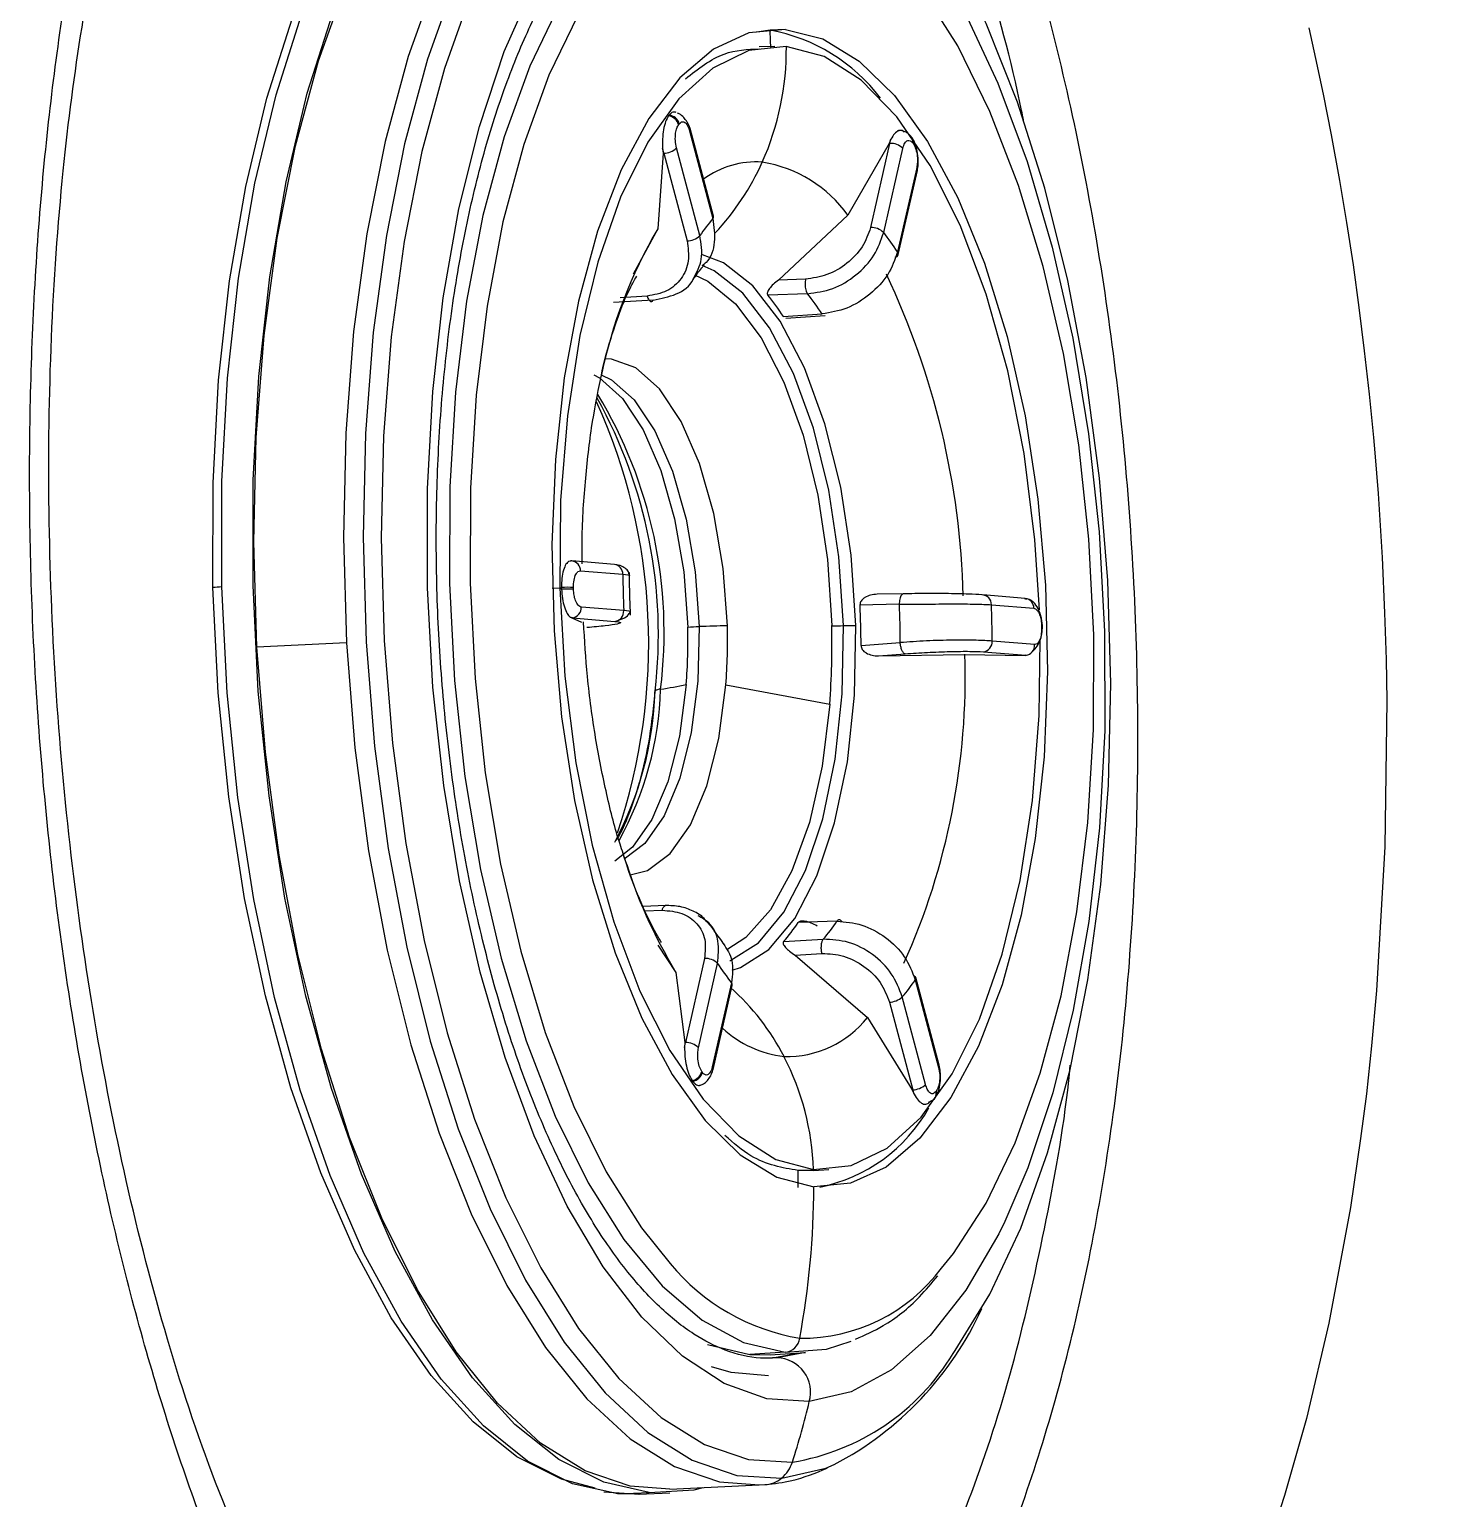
# Model space of a CAD drawing. Extents: x 525 to 609, y 649 to 778.
# Drawn here: x 536.608 to 538.212, y 692.504 to 694.178 of the extents above; entities that cross this region are included whole.
import ezdxf

# ---------------------------------------------------------------- set-up
doc = ezdxf.new("R2010")
doc.units = 0
doc.header["$MEASUREMENT"] = 0
doc.layers.add('1', color=4, linetype='Continuous')

# ---------------------------------------------------------------- blocks, each defined once
blk = doc.blocks.new('JETSETTER')
at = {"layer": '1', "color": 3, "linetype": 'Continuous', "lineweight": 25}
for p, q in [((12.3244, 25.053), (12.3089, 25.0506)), ((12.3422, 25.0538), (12.3244, 25.053)), ((12.3298, 25.0345), (12.312, 25.034)), ((12.2088, 24.9552), (12.2095, 24.9562)), ((12.2203, 24.9454), (12.221, 24.9463)), ((12.2327, 24.9382), (12.2592, 24.8383)), ((12.26, 24.8408), (12.2334, 24.9407)), ((12.202, 24.9184), (12.2025, 24.9127)), ((12.2032, 24.9128), (12.202, 24.9184)), ((12.2444, 24.8189), (12.2179, 24.9188)), ((12.46, 24.9239), (12.4132, 24.842)), ((12.4607, 24.9239), (12.439, 24.828)), ((12.4539, 24.8222), (12.4757, 24.9182)), ((12.4621, 24.9287), (12.46, 24.9239)), ((12.46, 24.9239), (12.4607, 24.9239)), ((12.4607, 24.9239), (12.4621, 24.9287)), ((12.4859, 24.9308), (12.4853, 24.9315)), ((12.4866, 24.9297), (12.4859, 24.9308)), ((12.487, 24.9244), (12.4877, 24.9233)), ((12.2025, 24.9127), (12.1965, 24.8267)), ((12.2025, 24.9127), (12.2032, 24.9128)), ((12.2032, 24.9128), (12.2298, 24.8129)), ((12.4915, 24.8962), (12.4697, 24.8003)), ((12.4705, 24.7972), (12.4923, 24.8931)), ((12.4132, 24.842), (12.3342, 24.7681)), ((12.1965, 24.8267), (12.1684, 24.7749)), ((12.3649, 24.7692), (12.3342, 24.7681)), ((12.1844, 24.7499), (12.1538, 24.748)), ((12.3671, 24.7526), (12.3219, 24.751)), ((12.1913, 24.7453), (12.1462, 24.7425)), ((12.3395, 24.7266), (12.3838, 24.7295)), ((12.3424, 24.7247), (12.3872, 24.7276)), ((12.0951, 24.4477), (12.0977, 24.4481)), ((12.0977, 24.4481), (12.097, 24.448)), ((12.0986, 24.448), (12.0977, 24.4481)), ((12.147, 24.444), (12.0986, 24.448)), ((12.1083, 24.4368), (12.1567, 24.4328)), ((12.0849, 24.4169), (12.0763, 24.4165)), ((12.0868, 24.4158), (12.0867, 24.4178)), ((12.1005, 24.4158), (12.1004, 24.4178)), ((12.4717, 24.3986), (12.4269, 24.3977)), ((12.4767, 24.4106), (12.4463, 24.41)), ((12.6152, 24.4054), (12.5669, 24.4094)), ((12.5766, 24.3981), (12.6249, 24.3941)), ((12.6143, 24.4054), (12.6168, 24.4046)), ((12.0966, 24.3839), (12.0985, 24.3831)), ((12.0992, 24.3831), (12.0966, 24.3839)), ((12.0985, 24.3831), (12.1095, 24.3783)), ((12.0985, 24.3831), (12.0992, 24.3831)), ((12.0992, 24.3831), (12.1476, 24.3791)), ((12.1577, 24.3914), (12.1094, 24.3954)), ((12.6338, 24.3738), (12.6339, 24.3718)), ((12.635, 24.3715), (12.635, 24.3736)), ((11.8417, 24.3547), (11.7397, 24.3498)), ((12.4281, 24.3516), (12.4728, 24.355)), ((12.626, 24.3528), (12.5776, 24.3568)), ((12.4481, 24.3399), (12.4784, 24.3422)), ((12.4481, 24.3399), (12.5463, 24.3416)), ((12.5463, 24.3416), (12.6151, 24.3404)), ((12.5675, 24.3445), (12.6158, 24.3405)), ((12.6151, 24.3404), (12.6184, 24.3409)), ((12.6158, 24.3405), (12.6151, 24.3404)), ((12.2741, 24.3067), (12.3924, 24.2848)), ((12.2057, 24.0552), (12.1798, 24.0544)), ((12.182, 24.0493), (12.2015, 24.0499)), ((12.2587, 24.0294), (12.253, 24.036)), ((12.4006, 24.0374), (12.3563, 24.0359)), ((12.3398, 24.0142), (12.385, 24.0169)), ((12.1965, 24.0103), (12.2172, 23.9791)), ((12.2497, 23.995), (12.2279, 23.8991)), ((12.3529, 23.9989), (12.3836, 24.0007)), ((12.3529, 23.9989), (12.4355, 23.9278)), ((12.2172, 23.9791), (12.2272, 23.8991)), ((12.2428, 23.8933), (12.2646, 23.9893)), ((12.2804, 23.9673), (12.2586, 23.8714)), ((12.2595, 23.8683), (12.2813, 23.9642)), ((12.4899, 23.9707), (12.5164, 23.8708)), ((12.5172, 23.8733), (12.4906, 23.9732)), ((12.4604, 23.9452), (12.487, 23.8453)), ((12.5016, 23.8513), (12.4751, 23.9513)), ((12.4355, 23.9278), (12.4863, 23.8453)), ((12.2272, 23.8991), (12.227, 23.8937)), ((12.227, 23.8937), (12.2279, 23.8991)), ((12.2279, 23.8991), (12.2272, 23.8991)), ((12.2473, 23.8652), (12.2466, 23.8662)), ((12.2364, 23.8549), (12.2356, 23.856)), ((12.4863, 23.8453), (12.4886, 23.8403)), ((12.487, 23.8453), (12.4863, 23.8453)), ((12.4886, 23.8403), (12.487, 23.8453)), ((12.514, 23.8442), (12.5133, 23.8432)), ((12.512, 23.8355), (12.5127, 23.8365)), ((12.3738, 23.7532), (12.3564, 23.7534)), ((12.3738, 23.7532), (12.3914, 23.7544)), ((12.253, 23.5551), (12.3015, 23.5435)), ((12.3416, 23.5462), (12.3015, 23.5435)), ((12.3015, 23.5435), (12.3246, 23.5434)), ((12.3246, 23.5434), (12.3647, 23.5461)), ((12.3648, 23.5461), (12.3324, 23.5399)), ((12.3324, 23.5399), (12.3271, 23.5396)), ((12.3324, 23.5399), (12.3272, 23.5397)), ((12.2101, 23.3901), (12.3121, 23.395)), ((12.3121, 23.395), (12.3184, 23.3954)), ((12.1349, 23.3873), (12.1758, 23.3845)), ((12.151, 23.3848), (12.1866, 23.3865)), ((12.1747, 23.3844), (12.151, 23.3848)), ((12.1747, 23.3844), (12.2103, 23.3861))]:
    blk.add_line(p, q, dxfattribs=at)
at = {"layer": '1', "color": 3, "linetype": 'Continuous', "lineweight": 25, "flags": 128}
for points in [[(12.9382, 25.0557), (12.9461, 25.0206), (12.9547, 24.98), (12.9639, 24.9338), (12.9734, 24.8817), (12.9814, 24.8337), (12.9888, 24.7854), (12.9955, 24.7367), (13.0016, 24.6876), (13.0071, 24.6382), (13.012, 24.5886), (13.0135, 24.5714), (13.0172, 24.5248), (13.0218, 24.4519), (13.0247, 24.3888), (13.0263, 24.3357), (13.0271, 24.289), (13.0251, 24.1223), (13.0156, 23.9585), (13.0099, 23.8953), (13.0039, 23.8409), (12.9974, 23.7898), (12.9858, 23.711), (12.9613, 23.5793), (12.9356, 23.4706), (12.9108, 23.383), (12.8918, 23.3243)], [(12.21, 25.3844), (12.1595, 25.3729), (12.1105, 25.3471), (12.0637, 25.3073), (12.0199, 25.2541), (11.9796, 25.1884), (11.9435, 25.111), (11.912, 25.0231), (11.8857, 24.9259), (11.8649, 24.8209), (11.8499, 24.7097), (11.841, 24.5938), (11.8382, 24.4749), (11.8417, 24.3547)], [(11.6896, 24.4176), (11.6897, 24.537), (11.6961, 24.6542), (11.7086, 24.7674), (11.727, 24.8749), (11.751, 24.9753), (11.7803, 25.0671), (11.8145, 25.1489), (11.853, 25.2195), (11.8954, 25.2779), (11.9409, 25.3232), (11.989, 25.3548), (12.0389, 25.3723), (12.0396, 25.3724)], [(11.6997, 24.4184), (11.6999, 24.5385), (11.7063, 24.6564), (11.7188, 24.7702), (11.7373, 24.8784), (11.7615, 24.9794), (11.7909, 25.0717), (11.8253, 25.1539), (11.8641, 25.2249), (11.9067, 25.2836), (11.9525, 25.3293), (12.0009, 25.3611), (12.0511, 25.3786), (12.0786, 25.382)], [(12.1866, 23.3865), (12.1349, 23.398), (12.0837, 23.4239), (12.0336, 23.4639), (11.9854, 23.5172), (11.9397, 23.5832), (11.8973, 23.6609), (11.8588, 23.7492), (11.8247, 23.8467), (11.7955, 23.9521), (11.7716, 24.0638), (11.7535, 24.1802), (11.7413, 24.2996), (11.7353, 24.4202), (11.7355, 24.5402), (11.7419, 24.6581), (11.7544, 24.7719), (11.7729, 24.8801), (11.797, 24.9811), (11.8265, 25.0734)], [(11.7397, 24.3498), (11.7362, 24.47), (11.739, 24.5889), (11.7479, 24.7048), (11.7629, 24.816), (11.7837, 24.921), (11.81, 25.0181), (11.8415, 25.1061), (11.8776, 25.1835), (11.9179, 25.2492), (11.9618, 25.3024), (12.0085, 25.3422), (12.0575, 25.368), (12.1081, 25.3795)], [(11.9653, 25.1072), (11.934, 25.0198), (11.9079, 24.9233), (11.8872, 24.819), (11.8723, 24.7085), (11.8635, 24.5934), (11.8607, 24.4753), (11.8641, 24.3559), (11.8737, 24.2371), (11.8892, 24.1205), (11.9105, 24.0079), (11.9372, 23.9008), (11.969, 23.8009), (12.0054, 23.7096), (12.0458, 23.6282), (12.0897, 23.5579), (12.1365, 23.4998), (12.1853, 23.4547), (12.2357, 23.4232), (12.2867, 23.4059), (12.3377, 23.4029)], [(11.984, 25.0951), (11.9533, 25.0093), (11.9276, 24.9145), (11.9073, 24.8121), (11.8927, 24.7035), (11.884, 24.5904), (11.8813, 24.4744), (11.8847, 24.3572), (11.8941, 24.2404), (11.9093, 24.1259), (11.9302, 24.0153), (11.9565, 23.9101), (11.9877, 23.812), (12.0234, 23.7223), (12.0631, 23.6423), (12.1063, 23.5733), (12.1522, 23.5162), (12.2002, 23.4719), (12.2496, 23.441), (12.2998, 23.424), (12.3498, 23.421)], [(12.3691, 23.49), (12.3206, 23.4932), (12.2722, 23.5105), (12.2245, 23.5417), (12.1783, 23.5863), (12.1343, 23.6437), (12.0933, 23.7128), (12.0558, 23.7927), (12.0225, 23.882), (11.9939, 23.9794), (11.9704, 24.0833), (11.9525, 24.1921), (11.9403, 24.3041), (11.9341, 24.4174), (11.9341, 24.5304), (11.9401, 24.6411), (11.952, 24.748), (11.9698, 24.8492), (11.9932, 24.9433), (12.0216, 25.0286), (12.0548, 25.104)], [(12.5331, 23.5449), (12.5354, 23.5481), (12.5747, 23.6123), (12.61, 23.6878), (12.6407, 23.7736), (12.6664, 23.8684), (12.6867, 23.9708), (12.7013, 24.0794), (12.71, 24.1925), (12.7127, 24.3085), (12.7093, 24.4258), (12.6999, 24.5425), (12.6847, 24.657), (12.6638, 24.7677), (12.6375, 24.8728), (12.6063, 24.971), (12.5706, 25.0607), (12.5309, 25.1406), (12.4877, 25.2096), (12.4559, 25.2509)], [(12.2258, 25.2267), (12.2074, 25.2178), (12.1635, 25.1859), (12.1222, 25.1404), (12.0843, 25.0822), (12.0505, 25.0121), (12.0213, 24.9315), (11.9972, 24.8416), (11.9787, 24.744), (11.9661, 24.6405), (11.9595, 24.5326), (11.9591, 24.4224), (11.9648, 24.3117), (11.9767, 24.2024), (11.9945, 24.0963), (12.0179, 23.9953), (12.0464, 23.901), (12.0796, 23.8152), (12.117, 23.7393), (12.1579, 23.6746), (12.2015, 23.6221), (12.2472, 23.5828), (12.2942, 23.5574), (12.3416, 23.5462)], [(12.5197, 23.6422), (12.5333, 23.6589), (12.5705, 23.7161), (12.6037, 23.7849), (12.6323, 23.8641), (12.656, 23.9524), (12.6741, 24.0482), (12.6866, 24.1499), (12.6931, 24.2558), (12.6935, 24.364), (12.6878, 24.4728), (12.6761, 24.5802), (12.6587, 24.6843), (12.6357, 24.7835), (12.6077, 24.8761), (12.575, 24.9603), (12.5383, 25.0349), (12.4982, 25.0985), (12.4553, 25.15), (12.4235, 25.1789)], [(12.1224, 25.0987), (12.1056, 25.0706), (12.0724, 25.0018), (12.0437, 24.9226), (12.0201, 24.8344), (12.0019, 24.7385), (11.9894, 24.6368), (11.983, 24.5309), (11.9826, 24.4227), (11.9882, 24.314), (11.9999, 24.2066), (12.0174, 24.1024), (12.0403, 24.0032), (12.0683, 23.9107), (12.101, 23.8264), (12.1377, 23.7518), (12.1778, 23.6882), (12.2106, 23.6474)], [(12.534, 25.0954), (12.5466, 25.0723), (12.5841, 24.9924), (12.6174, 24.9031), (12.646, 24.8057), (12.6694, 24.7018), (12.6874, 24.593), (12.6996, 24.4811), (12.7057, 24.3677), (12.7058, 24.2548), (12.6998, 24.144), (12.6878, 24.0371), (12.67, 23.9359), (12.6467, 23.8419), (12.6183, 23.7565), (12.592, 23.6952)], [(12.3422, 25.0538), (12.3004, 25.0499), (12.2598, 25.0314), (12.2215, 24.9986), (12.1862, 24.9523), (12.1547, 24.8936), (12.1278, 24.8237), (12.106, 24.7442), (12.0899, 24.6569), (12.0798, 24.5638), (12.0759, 24.4668), (12.0783, 24.3683), (12.0869, 24.2703), (12.1016, 24.1751), (12.1221, 24.0848), (12.1478, 24.0014), (12.1782, 23.9268), (12.2127, 23.8626), (12.2504, 23.8103), (12.2905, 23.7711), (12.3321, 23.7457), (12.3743, 23.7349)], [(12.3422, 25.0538), (12.3844, 25.043), (12.4261, 25.0177), (12.4662, 24.9784), (12.5039, 24.9261), (12.5383, 24.8619), (12.5688, 24.7873), (12.5945, 24.7039), (12.615, 24.6136), (12.6297, 24.5184), (12.6383, 24.4204), (12.6407, 24.3219), (12.6368, 24.2249), (12.6267, 24.1318), (12.6106, 24.0445), (12.5888, 23.965), (12.5619, 23.8951), (12.5304, 23.8364), (12.4951, 23.7901), (12.4568, 23.7573), (12.4162, 23.7388), (12.3743, 23.7349)], [(12.3429, 25.0342), (12.3003, 25.0298), (12.2591, 25.0098), (12.2204, 24.9747), (12.1851, 24.9252), (12.154, 24.8627), (12.128, 24.7887), (12.1076, 24.7049), (12.0935, 24.6135), (12.0858, 24.5168), (12.0849, 24.4169)], [(12.6315, 24.3925), (12.6263, 24.4721), (12.6139, 24.5706), (12.5952, 24.6647), (12.5707, 24.7522), (12.541, 24.8308), (12.5067, 24.8987), (12.4689, 24.9542), (12.4282, 24.9959), (12.3859, 25.0228), (12.3429, 25.0342)], [(12.2334, 24.9407), (12.2332, 24.9412), (12.2332, 24.9413)], [(12.4081, 24.3744), (12.4029, 24.4528), (12.3914, 24.5287), (12.3738, 24.5993), (12.3511, 24.6618), (12.3239, 24.7137), (12.2934, 24.7532), (12.2607, 24.7786), (12.2472, 24.7847)], [(12.422, 24.3745), (12.4167, 24.4547), (12.4049, 24.5323), (12.387, 24.6044), (12.3637, 24.6682), (12.3359, 24.7213), (12.3047, 24.7617), (12.2713, 24.7877), (12.2473, 24.7968)], [(12.2385, 24.774), (12.2537, 24.7668), (12.2851, 24.7412), (12.3143, 24.7024), (12.3403, 24.6517), (12.362, 24.5912), (12.3787, 24.523), (12.3898, 24.4498), (12.3947, 24.3743)], [(12.2758, 24.374), (12.2711, 24.4394), (12.2604, 24.5021), (12.2441, 24.559), (12.2232, 24.6071), (12.1986, 24.6441), (12.1716, 24.6682), (12.1436, 24.6781), (12.1368, 24.6783)], [(12.1237, 24.66), (12.13, 24.6566), (12.1561, 24.6333), (12.1798, 24.5976), (12.2, 24.5511), (12.2157, 24.4962), (12.2261, 24.4356), (12.2307, 24.3724)], [(12.1318, 24.6601), (12.1436, 24.6543), (12.1695, 24.6315), (12.193, 24.5962), (12.2131, 24.5502), (12.2287, 24.4958), (12.239, 24.4358), (12.2435, 24.3732)], [(12.1252, 23.3915), (12.0869, 23.4014), (12.036, 23.4272), (11.9861, 23.4669), (11.9382, 23.5199), (11.8928, 23.5855), (11.8507, 23.6628), (11.8124, 23.7506), (11.7784, 23.8475), (11.7494, 23.9523), (11.7257, 24.0634), (11.7077, 24.1791), (11.6956, 24.2977), (11.6896, 24.4176)], [(12.151, 23.3848), (12.0993, 23.3963), (12.0481, 23.4222), (11.998, 23.4622), (11.9498, 23.5155), (11.9041, 23.5815), (11.8617, 23.6592), (11.8232, 23.7475), (11.7891, 23.845), (11.7599, 23.9504), (11.736, 24.0621), (11.7179, 24.1785), (11.7057, 24.2978), (11.6997, 24.4184)], [(12.0849, 24.4169), (12.0907, 24.3166), (12.1031, 24.2181), (12.1218, 24.124), (12.1463, 24.0366), (12.1761, 23.9579), (12.2103, 23.89), (12.2482, 23.8345), (12.2888, 23.7928), (12.3311, 23.766), (12.3741, 23.7546)], [(12.2435, 24.3732), (12.242, 24.311), (12.2346, 24.2524), (12.2216, 24.2004), (12.2037, 24.1576), (12.1818, 24.126), (12.1582, 24.108)], [(12.2787, 23.9924), (12.2798, 23.9929), (12.3114, 24.013), (12.3401, 24.0476), (12.3648, 24.0953), (12.3847, 24.1542), (12.3988, 24.2221), (12.4067, 24.2965), (12.4081, 24.3744)], [(12.2814, 23.9816), (12.2909, 23.9847), (12.3232, 24.0053), (12.3525, 24.0406), (12.3778, 24.0893), (12.398, 24.1495), (12.4125, 24.219), (12.4206, 24.295), (12.422, 24.3745)], [(12.6349, 24.3714), (12.635, 24.3715), (12.635, 24.3716), (12.6346, 24.3717), (12.6339, 24.3718)], [(12.2101, 23.3901), (12.1651, 23.3935), (12.1137, 23.411), (12.063, 23.4426), (12.0138, 23.4881), (11.9668, 23.5466), (11.9226, 23.6173), (11.8819, 23.6992), (11.8452, 23.7911), (11.8133, 23.8917), (11.7864, 23.9995), (11.7649, 24.1129), (11.7493, 24.2302), (11.7397, 24.3498)], [(11.8417, 24.3547), (11.8513, 24.2351), (11.8669, 24.1178), (11.8883, 24.0044), (11.9152, 23.8966), (11.9472, 23.796), (11.9838, 23.7041), (12.0245, 23.6222), (12.0687, 23.5515), (12.1158, 23.493), (12.165, 23.4475), (12.2157, 23.4159), (12.267, 23.3984), (12.3121, 23.395)], [(12.3741, 23.7546), (12.4167, 23.7589), (12.4579, 23.7789), (12.4966, 23.814), (12.5319, 23.8635), (12.563, 23.926), (12.589, 24), (12.6094, 24.0838), (12.6236, 24.1752), (12.6312, 24.272), (12.6324, 24.3585)], [(12.229, 24.3073), (12.2213, 24.2484), (12.208, 24.1962), (12.1898, 24.1532), (12.1676, 24.1217), (12.1475, 24.1057)], [(12.165, 24.0905), (12.1846, 24.0954), (12.2106, 24.1145), (12.2336, 24.1472), (12.2524, 24.1916), (12.2662, 24.2457), (12.2741, 24.3067)], [(12.3924, 24.2848), (12.3837, 24.2141), (12.3692, 24.1499), (12.3493, 24.0947), (12.3249, 24.0504), (12.2968, 24.0188), (12.2751, 24.0047)], [(12.2593, 23.8676), (12.2594, 23.8679), (12.2595, 23.8683)], [(12.592, 23.6952), (12.5851, 23.6812), (12.5477, 23.617), (12.5068, 23.5652), (12.4629, 23.5263), (12.4168, 23.5012), (12.3691, 23.49)], [(12.3272, 23.5397), (12.3589, 23.5456), (12.3591, 23.5457)], [(12.3416, 23.5462), (12.3887, 23.5496), (12.4169, 23.5587)], [(12.3228, 23.5193), (12.28, 23.523), (12.2577, 23.5295)], [(12.3377, 23.4029), (12.3879, 23.4143), (12.3976, 23.4182)], [(12.1866, 23.3865), (12.2379, 23.3895), (12.2481, 23.3919)]]:
    blk.add_lwpolyline(points, dxfattribs=at)
at = {"layer": '1', "color": 3, "linetype": 'Continuous', "lineweight": 25}
for centre, radius, start, end in [((11.3614, 25.0031), 0.9643, 1.8118, 2.9605), ((12.2869, 24.8514), 0.2051, 37.2387, 79.4557), ((12.0285, 25.031), 0.3145, 335.9024, 0.5838), ((12.2069, 24.9414), 0.0139, 16.5523, 82.2287), ((12.2077, 24.9424), 0.0139, 16.5421, 82.2355), ((12.2306, 24.9402), 0.00286, 316.3576, 11.0483), ((12.2027, 24.9347), 0.022, 271.3461, 313.5117), ((12.462, 24.9049), 0.019, 44.0721, 93.7128), ((12.4795, 24.9264), 0.0077, 344.8097, 34.6414), ((12.4802, 24.9253), 0.00778, 345.087, 34.3658), ((12.3091, 24.8), 0.1028, 86.4266, 126.0145), ((12.0477, 25.0222), 0.2933, 316.9005, 335.938), ((12.2918, 24.7551), 0.1493, 35.5837, 80.85), ((12.4885, 24.8937), 0.00384, 350.0795, 40.0451), ((12.4394, 24.6854), 0.2363, 139.6922, 145.6148), ((12.2571, 24.8403), 0.00288, 316.6144, 10.7986), ((12.6646, 24.5503), 0.5435, 149.4343, 168.5141), ((12.2293, 24.8348), 0.022, 271.3432, 313.5107), ((12.4402, 24.809), 0.019, 44.0659, 93.715), ((12.2011, 24.6233), 0.3217, 33.3843, 38.2033), ((12.4667, 24.7978), 0.00383, 350.0048, 40.0398), ((12.4661, 24.7987), 0.00468, 282.2067, 340.6024), ((11.636, 24.3847), 0.9089, 1.4827, 25.4108), ((12.112, 24.5811), 0.2701, 32.5911, 38.9944), ((12.1561, 24.5829), 0.2707, 32.7739, 38.8123), ((11.6449, 24.3646), 0.5523, 353.2451, 29.1324), ((11.6787, 24.3665), 0.525, 352.9323, 31.1249), ((11.5161, 24.3539), 0.67, 341.2258, 24.2823), ((12.0973, 24.437), 0.0111, 358.6869, 82.8493), ((12.1456, 24.433), 0.0111, 358.6825, 82.8399), ((13.3186, 24.4404), 1.1619, 180.3748, 182.4145), ((11.7033, 24.309), 0.1095, 91.91, 97.2236), ((12.0937, 24.2707), 0.1473, 87.382, 92.7113), ((12.0937, 24.2686), 0.1473, 87.382, 92.7113), ((11.4588, 24.3511), 0.9693, 0.0297, 2.7569), ((11.5076, 24.3533), 0.9652, 0.0989, 2.6881), ((12.5656, 24.3984), 0.011, 358.5309, 88.3216), ((11.4156, 24.3492), 1.162, 0.3749, 2.4145), ((12.6139, 24.3944), 0.0111, 358.6797, 82.8535), ((12.0977, 24.3947), 0.0116, 277.4386, 3.6767), ((12.1461, 24.3907), 0.0116, 277.4272, 3.6881), ((11.5889, 24.3563), 0.6419, 355.6282, 1.4361), ((12.2614, 23.9834), 0.3901, 92.6259, 94.519), ((12.2783, 23.6348), 0.7392, 90.1908, 92.6973), ((11.6123, 24.3573), 0.6637, 355.6249, 1.4391), ((11.5113, 24.3522), 0.8837, 355.6296, 1.4346), ((12.3895, 26.3034), 1.9292, 270.1546, 270.5527), ((12.3874, 26.5395), 2.1653, 270.5475, 270.9149), ((12.6341, 24.3721), 0.00174, 59.3543, 98.003), ((12.566, 24.356), 0.0116, 277.426, 3.6763), ((12.6143, 24.352), 0.0116, 277.4329, 3.6851), ((11.754, 24.3149), 0.7928, 335.7672, 1.9337), ((11.8031, 24.3113), 0.3904, 331.8928, 358.2832), ((11.8248, 24.3122), 0.375, 330.8526, 358.4344), ((12.2003, 24.2905), 0.0115, 93.039, 127.1624), ((12.1331, 24.7452), 0.4483, 278.541, 282.3507), ((12.7351, 24.2912), 0.6047, 197.2471, 211.0771), ((12.1899, 24.1457), 0.1994, 318.7408, 326.5724), ((12.2351, 24.1475), 0.1988, 318.9382, 326.3653), ((12.2509, 23.976), 0.019, 44.0666, 93.7182), ((12.5338, 24.1667), 0.3224, 213.389, 218.1972), ((12.0983, 23.7585), 0.2723, 27.2605, 48.3176), ((12.2775, 23.9649), 0.00383, 349.9973, 40.0473), ((12.295, 24.104), 0.2362, 319.6896, 325.6157), ((12.4874, 23.9718), 0.00351, 22.774, 82.1407), ((12.4878, 23.9726), 0.00286, 316.3557, 11.0502), ((12.4599, 23.9672), 0.022, 271.3252, 313.5327), ((12.3437, 23.9999), 0.1167, 268.3699, 321.8852), ((12.3558, 24.009), 0.1268, 227.5143, 262.9887), ((12.2291, 23.8801), 0.019, 44.0803, 93.7027), ((12.0695, 23.7435), 0.3047, 2.0849, 27.2925), ((12.2326, 23.8701), 0.0145, 281.8119, 344.3452), ((12.2334, 23.8691), 0.0145, 281.8209, 344.3239), ((12.2557, 23.8689), 0.00385, 350.1721, 39.9525), ((12.5144, 23.8727), 0.00286, 316.3557, 11.0502), ((12.4865, 23.8673), 0.022, 271.3387, 313.5191), ((12.5057, 23.8416), 0.00872, 323.9646, 17.0228), ((12.5054, 23.8406), 0.0083, 283.0422, 18.1489), ((12.3451, 23.915), 0.184, 281.2727, 330.6362), ((11.397, 23.737), 0.9595, 359.8254, 0.9807), ((11.4136, 23.7374), 0.9607, 349.4956, 359.8515), ((12.398, 23.8015), 0.2426, 219.4317, 260.5744), ((12.3609, 23.7599), 0.1977, 269.2267, 323.4549), ((12.2221, 23.7526), 0.3776, 297.6868, 335.5172), ((12.3396, 23.565), 0.0189, 276.1638, 351.5586), ((12.307, 23.6819), 0.2644, 279.3315, 328.776), ((12.3315, 23.5008), 0.0391, 343.9694, 88.6483), ((11.4708, 23.7032), 0.9233, 342.2054, 346.6542), ((12.3132, 23.4325), 0.0384, 309.6099, 342.6443), ((12.3166, 23.4284), 0.0331, 272.9757, 309.483)]:
    blk.add_arc(centre, radius, start, end, dxfattribs=at)
for points, knots in [([(11.7745, 23.1317), (11.7717, 23.1372), (11.7661, 23.1481), (11.7578, 23.1648), (11.7496, 23.1817), (11.7415, 23.1989), (11.7335, 23.2163), (11.7255, 23.234), (11.7177, 23.2519), (11.71, 23.2701), (11.7024, 23.2886), (11.6949, 23.3073), (11.6764, 23.3543), (11.6483, 23.4325), (11.6132, 23.5463), (11.5818, 23.6654), (11.5543, 23.789), (11.5309, 23.9162), (11.5118, 24.0466), (11.4971, 24.1793), (11.4868, 24.3133), (11.4811, 24.4476), (11.4801, 24.5815), (11.4836, 24.7143), (11.4917, 24.845), (11.5043, 24.9727), (11.5214, 25.0964), (11.543, 25.2158), (11.5687, 25.33), (11.5984, 25.4381), (11.6319, 25.5391), (11.6692, 25.6328), (11.7099, 25.7187), (11.7536, 25.7961), (11.8002, 25.8642), (11.8493, 25.9227), (11.9009, 25.9716), (11.9542, 26.0104), (12.0091, 26.0386), (12.0651, 26.056), (12.1095, 26.0612), (12.1414, 26.0611), (12.1607, 26.0598), (12.1799, 26.0573), (12.199, 26.0536), (12.218, 26.0488), (12.2307, 26.0447), (12.237, 26.0426)], [0, 0, 0, 0, 0.005723, 0.011442, 0.017156, 0.022868, 0.028579, 0.034289, 0.040001, 0.045714, 0.051431, 0.057153, 0.062881, 0.094115, 0.125394, 0.156736, 0.187964, 0.219097, 0.250319, 0.281614, 0.312899, 0.344036, 0.375247, 0.40649, 0.437829, 0.468989, 0.50018, 0.531392, 0.562756, 0.593979, 0.62512, 0.656337, 0.687681, 0.719005, 0.750068, 0.781319, 0.812603, 0.844026, 0.875022, 0.906293, 0.937525, 0.948075, 0.95856, 0.968988, 0.979366, 0.989701, 1, 1, 1, 1]), ([(12.2631, 22.6981), (12.2668, 22.6949), (12.2742, 22.6886), (12.2854, 22.6796), (12.2967, 22.6708), (12.3081, 22.6625), (12.3196, 22.6545), (12.3312, 22.6468), (12.3428, 22.6395), (12.3545, 22.6326), (12.3664, 22.6261), (12.3783, 22.6199), (12.3903, 22.6142), (12.4023, 22.6088), (12.4145, 22.6039), (12.4401, 22.5943), (12.4718, 22.5856), (12.5127, 22.5794), (12.5502, 22.5777), (12.5868, 22.5808), (12.6282, 22.5889), (12.6822, 22.6063), (12.7427, 22.6392), (12.7936, 22.6787), (12.8432, 22.7249), (12.894, 22.7834), (12.9503, 22.8655), (13.0139, 22.9769), (13.0848, 23.1402), (13.1428, 23.3298), (13.1804, 23.4948), (13.2053, 23.6317), (13.2224, 23.7556), (13.2336, 23.8634), (13.242, 23.9652), (13.2494, 24.104), (13.2514, 24.278), (13.2457, 24.4562), (13.2355, 24.5978), (13.2246, 24.7054), (13.2144, 24.7883), (13.2026, 24.8711), (13.1848, 24.9803), (13.1585, 25.1142), (13.1203, 25.271), (13.0769, 25.4167), (13.0358, 25.5326), (13.0021, 25.6162), (12.9763, 25.675), (12.9488, 25.7331), (12.9212, 25.7864), (12.8936, 25.8354), (12.87, 25.8742), (12.8479, 25.9084), (12.8274, 25.9382), (12.8084, 25.9641), (12.7963, 25.9796), (12.7906, 25.987)], [0, 0, 0, 0, 0.004937, 0.009898, 0.014883, 0.019893, 0.024928, 0.029988, 0.035072, 0.040182, 0.045317, 0.050478, 0.055664, 0.060875, 0.066112, 0.071375, 0.094021, 0.107063, 0.124056, 0.142662, 0.154626, 0.178434, 0.214182, 0.236651, 0.249801, 0.285544, 0.312382, 0.339144, 0.39262, 0.446204, 0.472902, 0.499696, 0.531009, 0.546638, 0.562257, 0.589267, 0.624705, 0.658563, 0.687184, 0.702814, 0.718407, 0.733669, 0.749726, 0.780994, 0.812145, 0.845451, 0.874724, 0.891521, 0.905946, 0.919102, 0.937256, 0.950044, 0.961899, 0.972821, 0.982812, 0.991872, 1, 1, 1, 1]), ([(12.1539, 22.9001), (12.1674, 22.8992), (12.2042, 22.8968), (12.2631, 22.9127), (12.3297, 22.9458), (12.3936, 22.9969), (12.4541, 23.0644), (12.5104, 23.1477), (12.5619, 23.2458), (12.608, 23.3575), (12.6481, 23.4815), (12.6817, 23.6162), (12.7085, 23.7602), (12.7281, 23.9115), (12.7402, 24.0686), (12.7448, 24.2293), (12.7417, 24.3919), (12.7311, 24.5544), (12.713, 24.7149), (12.6876, 24.8713), (12.6553, 25.0219), (12.6165, 25.1649), (12.5715, 25.2984), (12.5211, 25.421), (12.4656, 25.5312), (12.4059, 25.6276), (12.3426, 25.7089), (12.2766, 25.7755), (12.231, 25.8056), (12.2082, 25.8207)], [0, 0, 0, 0, 0.022055, 0.059668, 0.097282, 0.134895, 0.172508, 0.210121, 0.247734, 0.285348, 0.322961, 0.360574, 0.398188, 0.435801, 0.473414, 0.511027, 0.548641, 0.586254, 0.623867, 0.661481, 0.699094, 0.736707, 0.77432, 0.811934, 0.849547, 0.88716, 0.924773, 0.962387, 1, 1, 1, 1]), ([(12.6132, 24.9504), (12.6125, 24.9541), (12.6003, 25.0164), (12.5682, 25.1287), (12.5168, 25.2828), (12.4569, 25.4205), (12.3908, 25.5407), (12.3192, 25.6409), (12.2435, 25.7196), (12.165, 25.7754), (12.0849, 25.8074), (12.0047, 25.8149), (11.9257, 25.7978), (11.8491, 25.757), (11.7772, 25.6904), (11.7296, 25.6353), (11.7082, 25.5972), (11.7071, 25.5953)], [0, 0, 0, 0, 0.004809, 0.081043, 0.157277, 0.233511, 0.309745, 0.385979, 0.462213, 0.538447, 0.614681, 0.690915, 0.767149, 0.843383, 0.919617, 0.995851, 1, 1, 1, 1]), ([(11.7678, 23.2287), (11.7435, 23.2799), (11.6961, 23.3793), (11.6373, 23.5553), (11.5901, 23.7364), (11.5535, 23.9224), (11.5265, 24.1123), (11.5089, 24.3074), (11.5011, 24.5056), (11.5038, 24.7026), (11.5168, 24.888), (11.538, 25.0511), (11.5636, 25.1852), (11.5867, 25.2786), (11.6051, 25.3425), (11.6189, 25.3861), (11.6347, 25.4318), (11.6551, 25.4856), (11.6837, 25.552), (11.7227, 25.6279), (11.7705, 25.7037), (11.8066, 25.7409), (11.8251, 25.7598)], [0, 0, 0, 0, 0.0724795, 0.1409851, 0.2057735, 0.2670676, 0.3279234, 0.3893714, 0.4513532, 0.5138508, 0.5758678, 0.631721, 0.6802547, 0.7214901, 0.740682, 0.7595419, 0.7780923, 0.8026518, 0.8381112, 0.884245, 0.9407717, 1, 1, 1, 1]), ([(12.3313, 23.5398), (12.3254, 23.5396), (12.3065, 23.5389), (12.2758, 23.5459), (12.237, 23.5655), (12.1986, 23.596), (12.1599, 23.6387), (12.1227, 23.692), (12.0875, 23.7555), (12.055, 23.8284), (12.0258, 23.9096), (12.0004, 23.9981), (11.9792, 24.0925), (11.9627, 24.1915), (11.9511, 24.2934), (11.9446, 24.3969), (11.9434, 24.5003), (11.9474, 24.6021), (11.9566, 24.7007), (11.9707, 24.7948), (11.9896, 24.8828), (12.0128, 24.9634), (12.04, 25.0354), (12.0703, 25.0977), (12.1032, 25.1493), (12.1378, 25.1898), (12.173, 25.2187), (12.2075, 25.2366), (12.2299, 25.2403), (12.2409, 25.242)], [0, 0, 0, 0, 0.019493, 0.062044, 0.098187, 0.136554, 0.174009, 0.211258, 0.248539, 0.285958, 0.323531, 0.361237, 0.399046, 0.43693, 0.474865, 0.512828, 0.5508, 0.588759, 0.626684, 0.664552, 0.702339, 0.740016, 0.77755, 0.814909, 0.85208, 0.889116, 0.926172, 0.963673, 1, 1, 1, 1]), ([(12.2279, 24.9975), (12.2424, 25.0088), (12.2695, 25.0299), (12.2987, 25.0311), (12.3123, 25.0317)], [0, 0, 0, 0, 0.536891, 1, 1, 1, 1]), ([(12.2088, 24.9552), (12.2076, 24.9532), (12.2052, 24.9492), (12.2029, 24.9397), (12.2018, 24.929), (12.2019, 24.9219), (12.202, 24.9184)], [0, 0, 0, 0, 0.247565, 0.500844, 0.753652, 1, 1, 1, 1]), ([(12.2176, 24.9591), (12.2163, 24.9595), (12.2135, 24.9603), (12.2109, 24.9576), (12.2095, 24.9562)], [0, 0, 0, 0, 0.479113, 1, 1, 1, 1]), ([(12.2278, 24.9511), (12.2273, 24.9519), (12.2253, 24.9547), (12.2221, 24.9573), (12.2196, 24.9581), (12.2189, 24.9583)], [0, 0, 0, 0, 0.221786, 0.779934, 1, 1, 1, 1]), ([(12.2332, 24.941), (12.2324, 24.9434), (12.231, 24.9472), (12.2287, 24.95), (12.2278, 24.9511)], [0, 0, 0, 0, 0.620011, 1, 1, 1, 1]), ([(12.2179, 24.9188), (12.2173, 24.9215), (12.2162, 24.927), (12.2166, 24.9351), (12.218, 24.9416), (12.2195, 24.9441), (12.2203, 24.9454)], [0, 0, 0, 0, 0.279474, 0.558989, 0.77939, 1, 1, 1, 1]), ([(12.221, 24.9463), (12.2221, 24.9474), (12.2244, 24.9494), (12.2279, 24.9478), (12.2308, 24.9439), (12.2321, 24.9401), (12.2327, 24.9382)], [0, 0, 0, 0, 0.279633, 0.559222, 0.779563, 1, 1, 1, 1]), ([(12.4771, 24.9368), (12.4768, 24.9372), (12.4749, 24.939), (12.4711, 24.9386), (12.4663, 24.9357), (12.4635, 24.931), (12.4621, 24.9287)], [0, 0, 0, 0, 0.073238, 0.385203, 0.696566, 1, 1, 1, 1]), ([(12.4857, 24.931), (12.4846, 24.9323), (12.4824, 24.9349), (12.4783, 24.9374), (12.4741, 24.9387), (12.4712, 24.9385), (12.4698, 24.9384)], [0, 0, 0, 0, 0.246071, 0.496313, 0.748465, 1, 1, 1, 1]), ([(12.4757, 24.9182), (12.4764, 24.9204), (12.4777, 24.9249), (12.481, 24.9276), (12.4842, 24.9274), (12.486, 24.9254), (12.487, 24.9244)], [0, 0, 0, 0, 0.2794721, 0.5590138, 0.779433, 1, 1, 1, 1]), ([(12.4922, 24.8934), (12.4925, 24.8946), (12.493, 24.8973), (12.4934, 24.9037), (12.4928, 24.9126), (12.4909, 24.9209), (12.4888, 24.9262), (12.4876, 24.9281), (12.4871, 24.9289)], [0, 0, 0, 0, 0.102506, 0.23524, 0.497995, 0.763543, 0.899732, 1, 1, 1, 1]), ([(12.4877, 24.9233), (12.4888, 24.9215), (12.4908, 24.9178), (12.4923, 24.9099), (12.4925, 24.9024), (12.4918, 24.8983), (12.4915, 24.8962)], [0, 0, 0, 0, 0.279639, 0.559218, 0.779584, 1, 1, 1, 1]), ([(12.2592, 24.8383), (12.2604, 24.8293), (12.2628, 24.8113), (12.2569, 24.7923), (12.2492, 24.7862), (12.248, 24.7852)], [0, 0, 0, 0, 0.458692, 0.917323, 1, 1, 1, 1]), ([(12.2372, 24.77), (12.241, 24.7771), (12.2489, 24.7916), (12.2459, 24.8096), (12.2444, 24.8189)], [0, 0, 0, 0, 0.485913, 1, 1, 1, 1]), ([(12.439, 24.828), (12.4363, 24.8205), (12.4311, 24.8056), (12.4127, 24.7863), (12.3895, 24.7726), (12.3731, 24.7703), (12.3649, 24.7692)], [0, 0, 0, 0, 0.249778, 0.500146, 0.750446, 1, 1, 1, 1]), ([(12.3671, 24.7526), (12.3767, 24.7539), (12.3961, 24.7565), (12.4232, 24.773), (12.4447, 24.7958), (12.4508, 24.8134), (12.4539, 24.8222)], [0, 0, 0, 0, 0.24997, 0.499971, 0.749966, 1, 1, 1, 1]), ([(12.2298, 24.8129), (12.2309, 24.8051), (12.2332, 24.7895), (12.2243, 24.769), (12.2077, 24.7541), (12.1922, 24.7513), (12.1844, 24.7499)], [0, 0, 0, 0, 0.2497757, 0.5001427, 0.7504553, 1, 1, 1, 1]), ([(12.4697, 24.8003), (12.4666, 24.7915), (12.4605, 24.7739), (12.439, 24.7511), (12.4121, 24.7343), (12.3932, 24.7311), (12.3838, 24.7295)], [0, 0, 0, 0, 0.250035, 0.500036, 0.75002, 1, 1, 1, 1]), ([(12.2368, 24.7688), (12.2401, 24.7736), (12.2444, 24.7796), (12.2484, 24.7843), (12.2493, 24.7853)], [0, 0, 0, 0, 0.779823, 1, 1, 1, 1]), ([(12.1315, 24.656), (12.1316, 24.6567), (12.1352, 24.6762), (12.1445, 24.707), (12.1571, 24.743), (12.1677, 24.7648), (12.1712, 24.7703), (12.1727, 24.7726)], [0, 0, 0, 0, 0.010266, 0.305913, 0.59009, 0.834654, 1, 1, 1, 1]), ([(12.1913, 24.7453), (12.2003, 24.7471), (12.2181, 24.7506), (12.2338, 24.7613), (12.237, 24.7696), (12.2372, 24.77)], [0, 0, 0, 0, 0.4866645, 0.9733719, 1, 1, 1, 1]), ([(12.3342, 24.7681), (12.3321, 24.7666), (12.3282, 24.7637), (12.3243, 24.7594), (12.3222, 24.7562), (12.3213, 24.7541), (12.3211, 24.7523), (12.3216, 24.7515), (12.3219, 24.751)], [0, 0, 0, 0, 0.298252, 0.575106, 0.701489, 0.809421, 0.905743, 1, 1, 1, 1]), ([(12.3649, 24.7692), (12.3647, 24.7683), (12.3644, 24.7665), (12.3643, 24.7644), (12.3643, 24.7633)], [0, 0, 0, 0, 0.481401, 1, 1, 1, 1]), ([(12.1844, 24.7499), (12.1847, 24.7491), (12.1852, 24.7473), (12.1859, 24.7461), (12.1863, 24.7455)], [0, 0, 0, 0, 0.48147, 1, 1, 1, 1]), ([(12.3643, 24.7633), (12.3644, 24.7622), (12.3645, 24.76), (12.3651, 24.7569), (12.366, 24.7543), (12.3667, 24.7531), (12.3671, 24.7526)], [0, 0, 0, 0, 0.259418, 0.518973, 0.768475, 1, 1, 1, 1]), ([(12.1863, 24.7455), (12.1868, 24.7449), (12.1876, 24.7439), (12.189, 24.7435), (12.1903, 24.7439), (12.191, 24.7449), (12.1913, 24.7453)], [0, 0, 0, 0, 0.2594366, 0.518979, 0.7684929, 1, 1, 1, 1]), ([(12.1104, 24.4447), (12.1103, 24.4507), (12.1097, 24.4812), (12.1132, 24.534), (12.1202, 24.6), (12.1278, 24.6377), (12.1315, 24.656)], [0, 0, 0, 0, 0.077882, 0.393646, 0.705308, 1, 1, 1, 1]), ([(12.0951, 24.4477), (12.094, 24.4467), (12.0918, 24.4449), (12.0889, 24.4378), (12.0869, 24.4285), (12.0868, 24.4213), (12.0867, 24.4178)], [0, 0, 0, 0, 0.246584, 0.499384, 0.75259, 1, 1, 1, 1]), ([(12.1004, 24.4178), (12.1005, 24.4207), (12.1007, 24.4264), (12.1028, 24.4327), (12.1055, 24.4363), (12.1074, 24.4366), (12.1083, 24.4368)], [0, 0, 0, 0, 0.279651, 0.559213, 0.779591, 1, 1, 1, 1]), ([(12.164, 24.4315), (12.1638, 24.4328), (12.1634, 24.4357), (12.1596, 24.4399), (12.1544, 24.4428), (12.1504, 24.4434), (12.1487, 24.4437)], [0, 0, 0, 0, 0.2598207, 0.5408073, 0.8156556, 1, 1, 1, 1]), ([(12.1567, 24.4328), (12.161, 24.4324), (12.1658, 24.4319), (12.1638, 24.4313), (12.1636, 24.4312)], [0, 0, 0, 0, 0.889777, 1, 1, 1, 1]), ([(12.1654, 24.3861), (12.1649, 24.3989), (12.1643, 24.4152), (12.1643, 24.4315), (12.1642, 24.435)], [0, 0, 0, 0, 0.7794785, 1, 1, 1, 1]), ([(12.0868, 24.4158), (12.087, 24.4122), (12.0875, 24.405), (12.0899, 24.3953), (12.0932, 24.3876), (12.0955, 24.3851), (12.0966, 24.3839)], [0, 0, 0, 0, 0.247544, 0.500825, 0.75365, 1, 1, 1, 1]), ([(12.1094, 24.3954), (12.1081, 24.3959), (12.1056, 24.3968), (12.1027, 24.4023), (12.1009, 24.4089), (12.1006, 24.4135), (12.1005, 24.4158)], [0, 0, 0, 0, 0.279475, 0.55899, 0.779404, 1, 1, 1, 1]), ([(12.4463, 24.41), (12.4439, 24.4099), (12.4391, 24.4096), (12.4336, 24.4072), (12.4301, 24.4046), (12.4282, 24.4025), (12.427, 24.4002), (12.427, 24.3985), (12.4269, 24.3977)], [0, 0, 0, 0, 0.299006, 0.576158, 0.702223, 0.809896, 0.906005, 1, 1, 1, 1]), ([(12.4742, 24.4092), (12.4738, 24.4086), (12.473, 24.4074), (12.4722, 24.4047), (12.4717, 24.4017), (12.4717, 24.3996), (12.4717, 24.3986)], [0, 0, 0, 0, 0.259467, 0.518935, 0.768458, 1, 1, 1, 1]), ([(12.4717, 24.3986), (12.4816, 24.3987), (12.5012, 24.3989), (12.5326, 24.3991), (12.5602, 24.399), (12.5711, 24.3984), (12.5766, 24.3981)], [0, 0, 0, 0, 0.249973, 0.499965, 0.749962, 1, 1, 1, 1]), ([(12.4767, 24.4106), (12.4763, 24.4106), (12.4754, 24.4105), (12.4746, 24.4097), (12.4742, 24.4092)], [0, 0, 0, 0, 0.481433, 1, 1, 1, 1]), ([(12.5659, 24.4094), (12.5613, 24.4097), (12.5519, 24.4103), (12.5285, 24.4108), (12.5018, 24.411), (12.4851, 24.4107), (12.4767, 24.4106)], [0, 0, 0, 0, 0.249775, 0.500133, 0.750445, 1, 1, 1, 1]), ([(12.6348, 24.3735), (12.6347, 24.3752), (12.6344, 24.3788), (12.633, 24.3859), (12.63, 24.3943), (12.6257, 24.4005), (12.6217, 24.4036), (12.6196, 24.4042), (12.6185, 24.4045)], [0, 0, 0, 0, 0.119651, 0.23931, 0.481928, 0.733518, 0.864421, 1, 1, 1, 1]), ([(12.1518, 24.3807), (12.152, 24.3807), (12.1574, 24.3823), (12.1632, 24.3858), (12.1644, 24.3887), (12.1651, 24.3902)], [0, 0, 0, 0, 0.019961, 0.507407, 1, 1, 1, 1]), ([(12.1646, 24.3899), (12.1648, 24.39), (12.1668, 24.3906), (12.162, 24.3911), (12.1577, 24.3914)], [0, 0, 0, 0, 0.108979, 1, 1, 1, 1]), ([(12.6249, 24.3941), (12.6262, 24.3937), (12.6287, 24.3927), (12.6316, 24.3872), (12.6334, 24.3806), (12.6337, 24.3761), (12.6338, 24.3738)], [0, 0, 0, 0, 0.27948, 0.559, 0.779419, 1, 1, 1, 1]), ([(12.1571, 24.1145), (12.1559, 24.1181), (12.149, 24.1379), (12.1378, 24.1822), (12.125, 24.2462), (12.1159, 24.3128), (12.1131, 24.3577), (12.1119, 24.3785)], [0, 0, 0, 0, 0.052031, 0.288571, 0.533258, 0.783759, 1, 1, 1, 1]), ([(12.1476, 24.3791), (12.1504, 24.3788), (12.1561, 24.378), (12.1516, 24.3761), (12.1382, 24.3741), (12.1233, 24.3728), (12.1158, 24.3721)], [0, 0, 0, 0, 0.249766, 0.500134, 0.750451, 1, 1, 1, 1]), ([(12.6233, 24.3448), (12.6244, 24.3457), (12.6273, 24.3481), (12.631, 24.3546), (12.6341, 24.3629), (12.6346, 24.3686), (12.6349, 24.3714)], [0, 0, 0, 0, 0.173342, 0.457812, 0.733916, 1, 1, 1, 1]), ([(12.6339, 24.3718), (12.6338, 24.3689), (12.6336, 24.3631), (12.6315, 24.3569), (12.6288, 24.3532), (12.6269, 24.3529), (12.626, 24.3528)], [0, 0, 0, 0, 0.279661, 0.559209, 0.77959, 1, 1, 1, 1]), ([(12.4281, 24.3516), (12.4281, 24.3508), (12.4283, 24.3492), (12.4295, 24.3469), (12.4315, 24.3448), (12.4351, 24.3424), (12.4407, 24.3401), (12.4456, 24.3399), (12.4481, 24.3399)], [0, 0, 0, 0, 0.094003, 0.190118, 0.297745, 0.423715, 0.701048, 1, 1, 1, 1]), ([(12.5776, 24.3568), (12.5721, 24.3571), (12.5612, 24.3577), (12.5336, 24.3579), (12.5023, 24.3571), (12.4826, 24.3557), (12.4728, 24.355)], [0, 0, 0, 0, 0.250032, 0.500034, 0.750016, 1, 1, 1, 1]), ([(12.4784, 24.3422), (12.478, 24.3423), (12.4774, 24.3425), (12.4761, 24.3437), (12.4746, 24.3462), (12.4735, 24.3496), (12.4729, 24.3526), (12.4728, 24.3542), (12.4728, 24.355)], [0, 0, 0, 0, 0.1247114, 0.2493522, 0.4999855, 0.7506245, 0.8752554, 1, 1, 1, 1]), ([(12.4784, 24.3422), (12.4867, 24.3428), (12.5035, 24.3439), (12.5301, 24.3449), (12.5535, 24.3452), (12.5628, 24.3447), (12.5675, 24.3445)], [0, 0, 0, 0, 0.24982, 0.500219, 0.750493, 1, 1, 1, 1]), ([(12.1929, 24.2987), (12.192, 24.2885), (12.1893, 24.2591), (12.1811, 24.2133), (12.167, 24.1672), (12.1552, 24.1386), (12.1483, 24.1291), (12.1479, 24.1285)], [0, 0, 0, 0, 0.146754, 0.42658, 0.70514, 0.981088, 1, 1, 1, 1]), ([(12.2009, 24.0132), (12.2003, 24.014), (12.1963, 24.0199), (12.1851, 24.0412), (12.1705, 24.0739), (12.1613, 24.1019), (12.1571, 24.1145)], [0, 0, 0, 0, 0.050887, 0.376573, 0.720647, 1, 1, 1, 1]), ([(12.2015, 24.0499), (12.2016, 24.0505), (12.202, 24.0518), (12.203, 24.0536), (12.204, 24.0549), (12.2048, 24.0549), (12.205, 24.0549)], [0, 0, 0, 0, 0.220526, 0.440931, 0.884158, 1, 1, 1, 1]), ([(12.2015, 24.0499), (12.2093, 24.0493), (12.2249, 24.048), (12.2422, 24.0355), (12.252, 24.0172), (12.2505, 24.0024), (12.2497, 23.995)], [0, 0, 0, 0, 0.249811, 0.500217, 0.75049, 1, 1, 1, 1]), ([(12.253, 24.036), (12.2518, 24.0376), (12.2476, 24.043), (12.237, 24.0494), (12.222, 24.0549), (12.2107, 24.0552), (12.2049, 24.0553)], [0, 0, 0, 0, 0.11734, 0.4089716, 0.7023252, 1, 1, 1, 1]), ([(12.2646, 23.9893), (12.2655, 23.9979), (12.2672, 24.0151), (12.2581, 24.0346), (12.2468, 24.0412), (12.2425, 24.0436)], [0, 0, 0, 0, 0.384227, 0.768431, 1, 1, 1, 1]), ([(12.2726, 24.0107), (12.2687, 24.0158), (12.2637, 24.0222), (12.2586, 24.03), (12.2575, 24.0318)], [0, 0, 0, 0, 0.778901, 1, 1, 1, 1]), ([(12.3781, 24.0318), (12.3759, 24.0331), (12.3716, 24.0356), (12.3658, 24.0372), (12.3618, 24.0377), (12.3593, 24.0376), (12.3574, 24.037), (12.3567, 24.0363), (12.3563, 24.0359)], [0, 0, 0, 0, 0.298301, 0.575152, 0.701462, 0.809394, 0.905738, 1, 1, 1, 1]), ([(12.4061, 24.0373), (12.4057, 24.0378), (12.4047, 24.0388), (12.4032, 24.0392), (12.4018, 24.0388), (12.401, 24.0378), (12.4006, 24.0374)], [0, 0, 0, 0, 0.259421, 0.518911, 0.768493, 1, 1, 1, 1]), ([(12.4006, 24.0374), (12.4101, 24.0366), (12.4291, 24.0351), (12.4568, 24.02), (12.4794, 23.9978), (12.4864, 23.9797), (12.4899, 23.9707)], [0, 0, 0, 0, 0.2499661, 0.4999633, 0.7499619, 1, 1, 1, 1]), ([(12.2713, 24.0116), (12.2752, 24.0056), (12.2836, 23.993), (12.2815, 23.9761), (12.2804, 23.9673)], [0, 0, 0, 0, 0.4758841, 1, 1, 1, 1]), ([(12.3398, 24.0142), (12.3396, 24.0138), (12.3391, 24.0131), (12.3394, 24.0115), (12.3403, 24.0097), (12.3426, 24.0068), (12.3467, 24.003), (12.3508, 24.0003), (12.3529, 23.9989)], [0, 0, 0, 0, 0.094208, 0.190458, 0.298262, 0.424457, 0.701566, 1, 1, 1, 1]), ([(12.3836, 24.0007), (12.3834, 24.0014), (12.3831, 24.0029), (12.3828, 24.006), (12.3828, 24.01), (12.3834, 24.0135), (12.3842, 24.0157), (12.3847, 24.0165), (12.385, 24.0169)], [0, 0, 0, 0, 0.1247451, 0.2493909, 0.500024, 0.7506666, 0.8752816, 1, 1, 1, 1]), ([(12.4751, 23.9513), (12.4716, 23.9603), (12.4646, 23.9785), (12.442, 24.0007), (12.4141, 24.0155), (12.3947, 24.0164), (12.385, 24.0169)], [0, 0, 0, 0, 0.250025, 0.500029, 0.750015, 1, 1, 1, 1]), ([(12.3836, 24.0007), (12.3918, 24.0003), (12.4084, 23.9994), (12.4322, 23.987), (12.4515, 23.9683), (12.4575, 23.9529), (12.4604, 23.9452)], [0, 0, 0, 0, 0.249809, 0.500212, 0.750497, 1, 1, 1, 1]), ([(12.227, 23.8937), (12.2271, 23.8902), (12.2272, 23.8833), (12.2289, 23.8725), (12.2317, 23.8626), (12.2343, 23.8582), (12.2356, 23.856)], [0, 0, 0, 0, 0.246631, 0.499513, 0.752678, 1, 1, 1, 1]), ([(12.2466, 23.8662), (12.2455, 23.8681), (12.2435, 23.8718), (12.242, 23.8797), (12.2418, 23.8872), (12.2425, 23.8913), (12.2428, 23.8933)], [0, 0, 0, 0, 0.2796291, 0.5592124, 0.7795807, 1, 1, 1, 1]), ([(12.0706, 22.9582), (12.0966, 22.9541), (12.1493, 22.9458), (12.2276, 22.9641), (12.304, 23.005), (12.3765, 23.0699), (12.4439, 23.1571), (12.505, 23.2652), (12.5587, 23.3925), (12.6045, 23.5365), (12.64, 23.6958), (12.6606, 23.8095), (12.6663, 23.8712), (12.6665, 23.8733)], [0, 0, 0, 0, 0.097175, 0.197103, 0.297032, 0.396959, 0.496888, 0.596816, 0.696743, 0.796672, 0.8966, 0.996529, 1, 1, 1, 1]), ([(12.2433, 23.8502), (12.245, 23.8507), (12.2485, 23.8517), (12.2531, 23.8557), (12.257, 23.8611), (12.2585, 23.8655), (12.2593, 23.8677)], [0, 0, 0, 0, 0.2566616, 0.5110759, 0.7595517, 1, 1, 1, 1]), ([(12.2586, 23.8714), (12.2579, 23.8692), (12.2566, 23.8647), (12.2533, 23.862), (12.2501, 23.8621), (12.2482, 23.8641), (12.2473, 23.8652)], [0, 0, 0, 0, 0.2794827, 0.5590213, 0.7794037, 1, 1, 1, 1]), ([(12.5128, 23.8365), (12.5135, 23.8376), (12.5148, 23.8396), (12.5169, 23.8451), (12.5186, 23.8532), (12.5187, 23.8622), (12.5181, 23.8686), (12.5175, 23.8714), (12.5172, 23.8725)], [0, 0, 0, 0, 0.136474, 0.268895, 0.525998, 0.778827, 0.905876, 1, 1, 1, 1]), ([(12.5164, 23.8708), (12.517, 23.868), (12.5181, 23.8626), (12.5177, 23.8544), (12.5163, 23.848), (12.5148, 23.8454), (12.514, 23.8442)], [0, 0, 0, 0, 0.279476, 0.559013, 0.7794, 1, 1, 1, 1]), ([(12.2364, 23.8549), (12.2378, 23.8533), (12.2407, 23.85), (12.2436, 23.8503), (12.245, 23.8505)], [0, 0, 0, 0, 0.499578, 1, 1, 1, 1]), ([(12.5133, 23.8432), (12.5122, 23.8422), (12.5099, 23.8401), (12.5064, 23.8417), (12.5035, 23.8457), (12.5022, 23.8495), (12.5016, 23.8513)], [0, 0, 0, 0, 0.279632, 0.5592154, 0.7795527, 1, 1, 1, 1]), ([(12.4886, 23.8403), (12.4901, 23.8378), (12.4932, 23.8328), (12.4982, 23.829), (12.5031, 23.8285), (12.5059, 23.8312), (12.5073, 23.8325)], [0, 0, 0, 0, 0.246614, 0.499386, 0.752592, 1, 1, 1, 1]), ([(12.3564, 23.7534), (12.3384, 23.7564), (12.31, 23.7612), (12.2828, 23.7847), (12.273, 23.7932)], [0, 0, 0, 0, 0.637404, 1, 1, 1, 1]), ([(12.4218, 23.5611), (12.4324, 23.5658), (12.4579, 23.5771), (12.4893, 23.6019), (12.5087, 23.6253), (12.5156, 23.6335)], [0, 0, 0, 0, 0.316989, 0.758311, 1, 1, 1, 1]), ([(12.3195, 23.3955), (12.3294, 23.3966), (12.3533, 23.3993), (12.3762, 23.4087), (12.3896, 23.4142)], [0, 0, 0, 0, 0.41518, 1, 1, 1, 1])]:
    blk.add_open_spline(points, degree=3, knots=knots, dxfattribs=at)

msp = doc.modelspace()

# ---------------------------------------------------------------- block references
at = {"layer": '1'}
msp.add_blockref('JETSETTER', (525.1273, 669.1243), dxfattribs=at)

doc.saveas('drawing.dxf')
